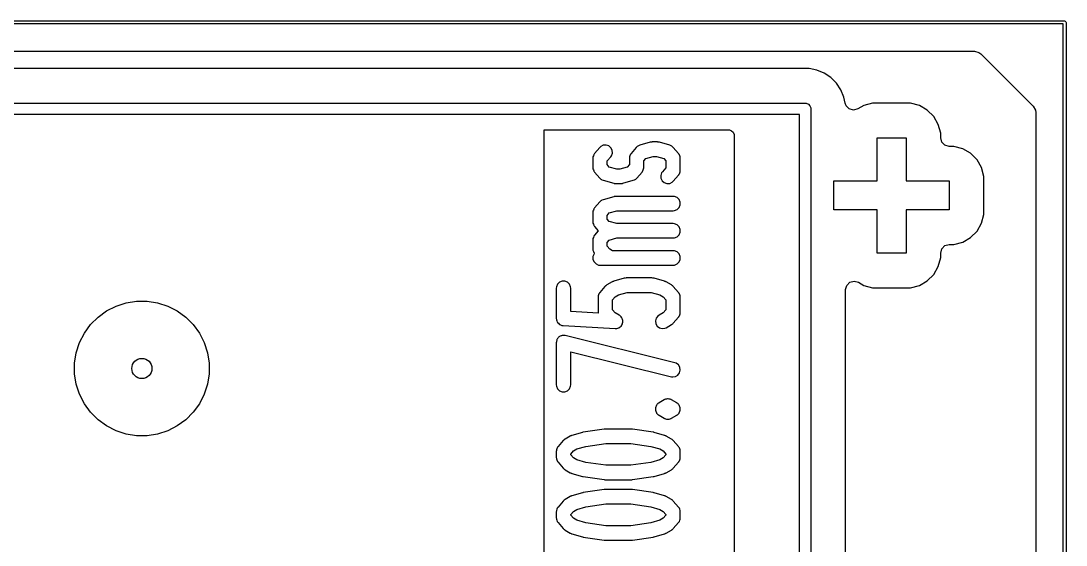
# Model space of a CAD drawing. Extents: x 2.78 to 5.89, y -4.63 to -2.07.
# Drawn here: x 5.177 to 5.89, y -2.426 to -2.068 of the extents above; entities that cross this region are included whole.
import ezdxf

# ---------------------------------------------------------------- set-up
doc = ezdxf.new("R2010")
doc.units = 0
doc.header["$MEASUREMENT"] = 0
doc.layers.add('BLACK', color=7, linetype='CONTINUOUS')

msp = doc.modelspace()

# ---------------------------------------------------------------- linework, layer by layer
at = {"layer": 'BLACK', "linetype": 'CONTINUOUS'}
for p, q in [((2.77907, -2.06796), (5.8893, -2.06796)), ((5.8893, -2.06796), (5.88968, -2.06803)), ((5.88968, -2.06803), (5.89021, -2.06857)), ((5.89021, -2.06857), (5.89029, -2.06894)), ((5.89029, -2.06894), (5.89029, -4.628)), ((5.88832, -2.06993), (2.78005, -2.06993)), ((5.88832, -4.62701), (5.88832, -2.06993)), ((4.48464, -2.08865), (5.82784, -2.08865)), ((5.82784, -2.08865), (5.83077, -2.08943)), ((5.83077, -2.08943), (5.83199, -2.09037)), ((5.83199, -2.09037), (5.86788, -2.12626)), ((5.71486, -2.10042), (4.65186, -2.10042)), ((5.72018, -2.10148), (5.71486, -2.10042)), ((5.7252, -2.10356), (5.72018, -2.10148)), ((5.72018, -2.10148), (5.72018, -2.10148)), ((5.72972, -2.10658), (5.7252, -2.10356)), ((5.7252, -2.10356), (5.7252, -2.10356)), ((5.73356, -2.11042), (5.72972, -2.10658)), ((5.72972, -2.10658), (5.72972, -2.10658)), ((5.73658, -2.11494), (5.73356, -2.11042)), ((5.73356, -2.11042), (5.73356, -2.11042)), ((5.73866, -2.11995), (5.73658, -2.11494)), ((5.73658, -2.11494), (5.73658, -2.11494)), ((4.64915, -2.12406), (5.71214, -2.12406)), ((5.71214, -2.12406), (5.71291, -2.12414)), ((5.71291, -2.12414), (5.71433, -2.12473)), ((5.71433, -2.12473), (5.71541, -2.12581)), ((5.71541, -2.12581), (5.716, -2.12723)), ((5.73948, -2.12406), (5.73866, -2.11995)), ((5.73866, -2.11995), (5.73866, -2.11995)), ((5.74015, -2.12585), (5.73948, -2.12406)), ((5.7423, -2.128), (5.74015, -2.12585)), ((5.75223, -2.12565), (5.74816, -2.128)), ((5.75824, -2.12404), (5.75223, -2.12565)), ((5.76446, -2.12404), (5.75824, -2.12404)), ((5.78415, -2.12404), (5.76446, -2.12404)), ((5.79016, -2.12565), (5.78415, -2.12404)), ((5.79555, -2.12877), (5.79016, -2.12565)), ((5.7082, -2.13194), (4.82927, -2.13194)), ((5.7082, -2.81304), (5.7082, -2.13194)), ((5.716, -2.12723), (5.71608, -2.128)), ((5.71608, -2.128), (5.71608, -2.81698)), ((5.74523, -2.12879), (5.7423, -2.128)), ((5.74816, -2.128), (5.74523, -2.12879)), ((5.79996, -2.13317), (5.79555, -2.12877)), ((5.80307, -2.13856), (5.79996, -2.13317)), ((5.86788, -2.12626), (5.8694, -2.12889)), ((5.8694, -2.12889), (5.8696, -2.13041)), ((5.8696, -2.13041), (5.8696, -4.22569)), ((5.80468, -2.14457), (5.80307, -2.13856)), ((5.53396, -2.79423), (5.53396, -2.14229)), ((5.53396, -2.14229), (5.66006, -2.14229)), ((5.66006, -2.14229), (5.66006, -2.1423)), ((5.66006, -2.1423), (5.66053, -2.1423)), ((5.66053, -2.1423), (5.66195, -2.14289)), ((5.66195, -2.14289), (5.66304, -2.14398)), ((5.66304, -2.14398), (5.66363, -2.1454)), ((5.66363, -2.1454), (5.6637, -2.14616)), ((5.6637, -2.14616), (5.6637, -2.79716)), ((5.80468, -2.1477), (5.80468, -2.14457)), ((5.80468, -2.14457), (5.80468, -2.14457)), ((5.57196, -2.15437), (5.5684, -2.15849)), ((5.57266, -2.1537), (5.57196, -2.15437)), ((5.57438, -2.15284), (5.57266, -2.1537)), ((5.57629, -2.1527), (5.57438, -2.15284)), ((5.57811, -2.1533), (5.57629, -2.1527)), ((5.57957, -2.15456), (5.57811, -2.1533)), ((5.58043, -2.15628), (5.57957, -2.15456)), ((5.5969, -2.15437), (5.59333, -2.15849)), ((5.59759, -2.1537), (5.5969, -2.15437)), ((5.598, -2.1535), (5.59759, -2.1537)), ((5.59836, -2.15322), (5.598, -2.1535)), ((5.59925, -2.15286), (5.59836, -2.15322)), ((5.60638, -2.1508), (5.59925, -2.15286)), ((5.60668, -2.15074), (5.60638, -2.1508)), ((5.60678, -2.1507), (5.60668, -2.15074)), ((5.60706, -2.15067), (5.60678, -2.1507)), ((5.60732, -2.15062), (5.60706, -2.15067)), ((5.60744, -2.15063), (5.60732, -2.15062)), ((5.60774, -2.1506), (5.60744, -2.15063)), ((5.61131, -2.1506), (5.60774, -2.1506)), ((5.61161, -2.15063), (5.61131, -2.1506)), ((5.61173, -2.15062), (5.61161, -2.15063)), ((5.61199, -2.15067), (5.61173, -2.15062)), ((5.61227, -2.1507), (5.61199, -2.15067)), ((5.61237, -2.15074), (5.61227, -2.1507)), ((5.61267, -2.1508), (5.61237, -2.15074)), ((5.6198, -2.15286), (5.61267, -2.1508)), ((5.62069, -2.15322), (5.6198, -2.15286)), ((5.62105, -2.1535), (5.62069, -2.15322)), ((5.62146, -2.1537), (5.62105, -2.1535)), ((5.62215, -2.15437), (5.62146, -2.1537)), ((5.62572, -2.15849), (5.62215, -2.15437)), ((5.76135, -2.17721), (5.76135, -2.14768)), ((5.76135, -2.14768), (5.78104, -2.14768)), ((5.78104, -2.14768), (5.78104, -2.17721)), ((5.80546, -2.15064), (5.80468, -2.1477)), ((5.80761, -2.15278), (5.80546, -2.15064)), ((5.81054, -2.15357), (5.80761, -2.15278)), ((5.81368, -2.15357), (5.81054, -2.15357)), ((5.81969, -2.15518), (5.81368, -2.15357)), ((5.56725, -2.16123), (5.5672, -2.16171)), ((5.5672, -2.16171), (5.5672, -2.1679)), ((5.56727, -2.16101), (5.56724, -2.1611)), ((5.56724, -2.1611), (5.56725, -2.16123)), ((5.5673, -2.16075), (5.56727, -2.16101)), ((5.5676, -2.16003), (5.5673, -2.16075)), ((5.56784, -2.15928), (5.5676, -2.16003)), ((5.56799, -2.15907), (5.56784, -2.15928)), ((5.56803, -2.15898), (5.56799, -2.15907)), ((5.56812, -2.15888), (5.56803, -2.15898)), ((5.5684, -2.15849), (5.56812, -2.15888)), ((5.57704, -2.16354), (5.57941, -2.1608)), ((5.57941, -2.1608), (5.57997, -2.16001)), ((5.57997, -2.16001), (5.58057, -2.15819)), ((5.58057, -2.15819), (5.58043, -2.15628)), ((5.59218, -2.16123), (5.59214, -2.16171)), ((5.59214, -2.16171), (5.59214, -2.16607)), ((5.59221, -2.16101), (5.59217, -2.1611)), ((5.59217, -2.1611), (5.59218, -2.16123)), ((5.59223, -2.16075), (5.59221, -2.16101)), ((5.59253, -2.16003), (5.59223, -2.16075)), ((5.59278, -2.15928), (5.59253, -2.16003)), ((5.59293, -2.15907), (5.59278, -2.15928)), ((5.59297, -2.15898), (5.59293, -2.15907)), ((5.59306, -2.15888), (5.59297, -2.15898)), ((5.59333, -2.15849), (5.59306, -2.15888)), ((5.60198, -2.16354), (5.60339, -2.16191)), ((5.60339, -2.16191), (5.60844, -2.16044)), ((5.60844, -2.16044), (5.61061, -2.16044)), ((5.61061, -2.16044), (5.61566, -2.16191)), ((5.61566, -2.16191), (5.61707, -2.16354)), ((5.62599, -2.15888), (5.62572, -2.15849)), ((5.62608, -2.15898), (5.62599, -2.15888)), ((5.62612, -2.15907), (5.62608, -2.15898)), ((5.62627, -2.15928), (5.62612, -2.15907)), ((5.62652, -2.16003), (5.62627, -2.15928)), ((5.62682, -2.16075), (5.62652, -2.16003)), ((5.62684, -2.16101), (5.62682, -2.16075)), ((5.62688, -2.1611), (5.62684, -2.16101)), ((5.62687, -2.16123), (5.62688, -2.1611)), ((5.62691, -2.16171), (5.62687, -2.16123)), ((5.62691, -2.16996), (5.62691, -2.16171)), ((5.82508, -2.15829), (5.81969, -2.15518)), ((5.82948, -2.1627), (5.82508, -2.15829)), ((5.5672, -2.1679), (5.56725, -2.16837)), ((5.56725, -2.16837), (5.56724, -2.1685)), ((5.56724, -2.1685), (5.56727, -2.1686)), ((5.56727, -2.1686), (5.5673, -2.16886)), ((5.5673, -2.16886), (5.5676, -2.16958)), ((5.57704, -2.16607), (5.57704, -2.16354)), ((5.57846, -2.1677), (5.57704, -2.16607)), ((5.58351, -2.16916), (5.57846, -2.1677)), ((5.59073, -2.1677), (5.58567, -2.16916)), ((5.59214, -2.16607), (5.59073, -2.1677)), ((5.60158, -2.16958), (5.60188, -2.16886)), ((5.60188, -2.16886), (5.60191, -2.1686)), ((5.60191, -2.1686), (5.60194, -2.1685)), ((5.60193, -2.16837), (5.60198, -2.1679)), ((5.60194, -2.1685), (5.60193, -2.16837)), ((5.60198, -2.1679), (5.60198, -2.16354)), ((5.61707, -2.16813), (5.61471, -2.17087)), ((5.61707, -2.16354), (5.61707, -2.16813)), ((5.8326, -2.16809), (5.82948, -2.1627)), ((5.83421, -2.1741), (5.8326, -2.16809)), ((5.5676, -2.16958), (5.56784, -2.17032)), ((5.56784, -2.17032), (5.56799, -2.17054)), ((5.56799, -2.17054), (5.56803, -2.17063)), ((5.56803, -2.17063), (5.56812, -2.17072)), ((5.56812, -2.17072), (5.5684, -2.17111)), ((5.5684, -2.17111), (5.57196, -2.17524)), ((5.57196, -2.17524), (5.57266, -2.1759)), ((5.57266, -2.1759), (5.57307, -2.17611)), ((5.57307, -2.17611), (5.57342, -2.17639)), ((5.58567, -2.16916), (5.58351, -2.16916)), ((5.59576, -2.17639), (5.59612, -2.17611)), ((5.59612, -2.17611), (5.59652, -2.1759)), ((5.59652, -2.1759), (5.59722, -2.17524)), ((5.59722, -2.17524), (5.60078, -2.17111)), ((5.60078, -2.17111), (5.60106, -2.17072)), ((5.60106, -2.17072), (5.60115, -2.17063)), ((5.60115, -2.17063), (5.60119, -2.17054)), ((5.60119, -2.17054), (5.60134, -2.17032)), ((5.60134, -2.17032), (5.60158, -2.16958)), ((5.61415, -2.17165), (5.61355, -2.17348)), ((5.61355, -2.17348), (5.61369, -2.17539)), ((5.61369, -2.17539), (5.61455, -2.17711)), ((5.61471, -2.17087), (5.61415, -2.17165)), ((5.62215, -2.1773), (5.62572, -2.17318)), ((5.62572, -2.17318), (5.62599, -2.17278)), ((5.62599, -2.17278), (5.62608, -2.17269)), ((5.62608, -2.17269), (5.62612, -2.1726)), ((5.62612, -2.1726), (5.62627, -2.17239)), ((5.62627, -2.17239), (5.62652, -2.17164)), ((5.62652, -2.17164), (5.62682, -2.17092)), ((5.62682, -2.17092), (5.62684, -2.17066)), ((5.62684, -2.17066), (5.62688, -2.17056)), ((5.62687, -2.17043), (5.62691, -2.16996)), ((5.62688, -2.17056), (5.62687, -2.17043)), ((5.83421, -2.20001), (5.83421, -2.1741)), ((5.57342, -2.17639), (5.57432, -2.17675)), ((5.57432, -2.17675), (5.58144, -2.17881)), ((5.58144, -2.17881), (5.58175, -2.17887)), ((5.58175, -2.17887), (5.58185, -2.17891)), ((5.58185, -2.17891), (5.58212, -2.17894)), ((5.58212, -2.17894), (5.58239, -2.17899)), ((5.58239, -2.17899), (5.5825, -2.17897)), ((5.5825, -2.17897), (5.58281, -2.179)), ((5.58281, -2.179), (5.58637, -2.179)), ((5.58637, -2.179), (5.58668, -2.17897)), ((5.58668, -2.17897), (5.58679, -2.17899)), ((5.58679, -2.17899), (5.58706, -2.17894)), ((5.58706, -2.17894), (5.58733, -2.17891)), ((5.58733, -2.17891), (5.58744, -2.17887)), ((5.58744, -2.17887), (5.58774, -2.17881)), ((5.58774, -2.17881), (5.59486, -2.17675)), ((5.59486, -2.17675), (5.59576, -2.17639)), ((5.61455, -2.17711), (5.616, -2.17836)), ((5.616, -2.17836), (5.61783, -2.17897)), ((5.61783, -2.17897), (5.61974, -2.17883)), ((5.61974, -2.17883), (5.62146, -2.17796)), ((5.62146, -2.17796), (5.62215, -2.1773)), ((5.73182, -2.1969), (5.73182, -2.17721)), ((5.73182, -2.17721), (5.76135, -2.17721)), ((5.78104, -2.17721), (5.81056, -2.17721)), ((5.81056, -2.17721), (5.81056, -2.1969)), ((5.57342, -2.19034), (5.57307, -2.19062)), ((5.57432, -2.18998), (5.57342, -2.19034)), ((5.58144, -2.18792), (5.57432, -2.18998)), ((5.58175, -2.18786), (5.58144, -2.18792)), ((5.58185, -2.18782), (5.58175, -2.18786)), ((5.58212, -2.18779), (5.58185, -2.18782)), ((5.58239, -2.18774), (5.58212, -2.18779)), ((5.5825, -2.18775), (5.58239, -2.18774)), ((5.58281, -2.18772), (5.5825, -2.18775)), ((5.62199, -2.18772), (5.58281, -2.18772)), ((5.62295, -2.18782), (5.62199, -2.18772)), ((5.62473, -2.18855), (5.62295, -2.18782)), ((5.62608, -2.18991), (5.62473, -2.18855)), ((5.62682, -2.19168), (5.62608, -2.18991)), ((5.5676, -2.19715), (5.5673, -2.19787)), ((5.56784, -2.1964), (5.5676, -2.19715)), ((5.56799, -2.19619), (5.56784, -2.1964)), ((5.56803, -2.1961), (5.56799, -2.19619)), ((5.56812, -2.196), (5.56803, -2.1961)), ((5.5684, -2.19561), (5.56812, -2.196)), ((5.57196, -2.19149), (5.5684, -2.19561)), ((5.57266, -2.19082), (5.57196, -2.19149)), ((5.57307, -2.19062), (5.57266, -2.19082)), ((5.57846, -2.19903), (5.58351, -2.19756)), ((5.58351, -2.19756), (5.62199, -2.19756)), ((5.62199, -2.19756), (5.62295, -2.19747)), ((5.62295, -2.19747), (5.62473, -2.19673)), ((5.62473, -2.19673), (5.62608, -2.19538)), ((5.62608, -2.19538), (5.62682, -2.1936)), ((5.62682, -2.1936), (5.62682, -2.19168)), ((5.76135, -2.1969), (5.73182, -2.1969)), ((5.76135, -2.22642), (5.76135, -2.1969)), ((5.81056, -2.1969), (5.78104, -2.1969)), ((5.78104, -2.1969), (5.78104, -2.22642)), ((5.56725, -2.19835), (5.5672, -2.19883)), ((5.5672, -2.19883), (5.5672, -2.20502)), ((5.56727, -2.19813), (5.56724, -2.19822)), ((5.56724, -2.19822), (5.56725, -2.19835)), ((5.5673, -2.19787), (5.56727, -2.19813)), ((5.57704, -2.20066), (5.57846, -2.19903)), ((5.57704, -2.20319), (5.57704, -2.20066)), ((5.57846, -2.20482), (5.57704, -2.20319)), ((5.8326, -2.20602), (5.83421, -2.20001)), ((5.5672, -2.20502), (5.56725, -2.20549)), ((5.56725, -2.20549), (5.56724, -2.20562)), ((5.56724, -2.20562), (5.56727, -2.20572)), ((5.56727, -2.20572), (5.5673, -2.20598)), ((5.5673, -2.20598), (5.5676, -2.2067)), ((5.5676, -2.2067), (5.56784, -2.20744)), ((5.56784, -2.20744), (5.56799, -2.20766)), ((5.56799, -2.20766), (5.56803, -2.20775)), ((5.56803, -2.20775), (5.56812, -2.20784)), ((5.56812, -2.20784), (5.5684, -2.20823)), ((5.5684, -2.20823), (5.57096, -2.2112)), ((5.57096, -2.2112), (5.5684, -2.21417)), ((5.58351, -2.20628), (5.57846, -2.20482)), ((5.62199, -2.20628), (5.58351, -2.20628)), ((5.62295, -2.20638), (5.62199, -2.20628)), ((5.62473, -2.20711), (5.62295, -2.20638)), ((5.62608, -2.20847), (5.62473, -2.20711)), ((5.62682, -2.21024), (5.62608, -2.20847)), ((5.62682, -2.21216), (5.62682, -2.21024)), ((5.82508, -2.21581), (5.82948, -2.21141)), ((5.82948, -2.21141), (5.8326, -2.20602)), ((5.56725, -2.21691), (5.5672, -2.21739)), ((5.5672, -2.21739), (5.5672, -2.22358)), ((5.56727, -2.21669), (5.56724, -2.21678)), ((5.56724, -2.21678), (5.56725, -2.21691)), ((5.5673, -2.21643), (5.56727, -2.21669)), ((5.5676, -2.21571), (5.5673, -2.21643)), ((5.56784, -2.21496), (5.5676, -2.21571)), ((5.56799, -2.21475), (5.56784, -2.21496)), ((5.56803, -2.21466), (5.56799, -2.21475)), ((5.56812, -2.21456), (5.56803, -2.21466)), ((5.5684, -2.21417), (5.56812, -2.21456)), ((5.57704, -2.21922), (5.57846, -2.21759)), ((5.57846, -2.21759), (5.58351, -2.21612)), ((5.58351, -2.21612), (5.62199, -2.21612)), ((5.62199, -2.21612), (5.62295, -2.21603)), ((5.62295, -2.21603), (5.62473, -2.2153)), ((5.62473, -2.2153), (5.62608, -2.21394)), ((5.62608, -2.21394), (5.62682, -2.21216)), ((5.81368, -2.22054), (5.81969, -2.21893)), ((5.81969, -2.21893), (5.82508, -2.21581)), ((5.5672, -2.22358), (5.56725, -2.22405)), ((5.56725, -2.22405), (5.56724, -2.22418)), ((5.56724, -2.22418), (5.56727, -2.22428)), ((5.56727, -2.22428), (5.5673, -2.22454)), ((5.5673, -2.22454), (5.5676, -2.22526)), ((5.5676, -2.22526), (5.56784, -2.226)), ((5.56784, -2.226), (5.56799, -2.22622)), ((5.57704, -2.22175), (5.57704, -2.21922)), ((5.57887, -2.22386), (5.57704, -2.22175)), ((5.58057, -2.22484), (5.57887, -2.22386)), ((5.62199, -2.22484), (5.58057, -2.22484)), ((5.62295, -2.22494), (5.62199, -2.22484)), ((5.62473, -2.22567), (5.62295, -2.22494)), ((5.62608, -2.22703), (5.62473, -2.22567)), ((5.80468, -2.2264), (5.80546, -2.22347)), ((5.80546, -2.22347), (5.80761, -2.22132)), ((5.80761, -2.22132), (5.81054, -2.22054)), ((5.81054, -2.22054), (5.81368, -2.22054)), ((5.56803, -2.22703), (5.5673, -2.2288)), ((5.5673, -2.2288), (5.5673, -2.23072)), ((5.5673, -2.23072), (5.56803, -2.2325)), ((5.56799, -2.22622), (5.56803, -2.22631)), ((5.56803, -2.22631), (5.56812, -2.2264)), ((5.56834, -2.22672), (5.56803, -2.22703)), ((5.56803, -2.2325), (5.56939, -2.23386)), ((5.56812, -2.2264), (5.56834, -2.22672)), ((5.62473, -2.23386), (5.62608, -2.2325)), ((5.62682, -2.2288), (5.62608, -2.22703)), ((5.62608, -2.2325), (5.62682, -2.23072)), ((5.62682, -2.23072), (5.62682, -2.2288)), ((5.78104, -2.22642), (5.76135, -2.22642)), ((5.80307, -2.23555), (5.80468, -2.22954)), ((5.80468, -2.22954), (5.80468, -2.2264)), ((5.56939, -2.23386), (5.57116, -2.23459)), ((5.57116, -2.23459), (5.57212, -2.23468)), ((5.57212, -2.23468), (5.62199, -2.23468)), ((5.62199, -2.23468), (5.62295, -2.23459)), ((5.62295, -2.23459), (5.62473, -2.23386)), ((5.79996, -2.24094), (5.80307, -2.23555)), ((5.54446, -2.24629), (5.5431, -2.24765)), ((5.54623, -2.24556), (5.54446, -2.24629)), ((5.54815, -2.24556), (5.54623, -2.24556)), ((5.54992, -2.24629), (5.54815, -2.24556)), ((5.55128, -2.24765), (5.54992, -2.24629)), ((5.58034, -2.24613), (5.57678, -2.24819)), ((5.58049, -2.24606), (5.58034, -2.24613)), ((5.58055, -2.24602), (5.58049, -2.24606)), ((5.58089, -2.24588), (5.58055, -2.24602)), ((5.58122, -2.24573), (5.58089, -2.24588)), ((5.58129, -2.24572), (5.58122, -2.24573)), ((5.58144, -2.24566), (5.58129, -2.24572)), ((5.58857, -2.2436), (5.58144, -2.24566)), ((5.58887, -2.24354), (5.58857, -2.2436)), ((5.58897, -2.2435), (5.58887, -2.24354)), ((5.58925, -2.24347), (5.58897, -2.2435)), ((5.58951, -2.24342), (5.58925, -2.24347)), ((5.58963, -2.24343), (5.58951, -2.24342)), ((5.58993, -2.2434), (5.58963, -2.24343)), ((5.60774, -2.2434), (5.58993, -2.2434)), ((5.60805, -2.24343), (5.60774, -2.2434)), ((5.60816, -2.24342), (5.60805, -2.24343)), ((5.60843, -2.24347), (5.60816, -2.24342)), ((5.6087, -2.2435), (5.60843, -2.24347)), ((5.60881, -2.24354), (5.6087, -2.2435)), ((5.60911, -2.2436), (5.60881, -2.24354)), ((5.61624, -2.24566), (5.60911, -2.2436)), ((5.61639, -2.24572), (5.61624, -2.24566)), ((5.61646, -2.24573), (5.61639, -2.24572)), ((5.61679, -2.24588), (5.61646, -2.24573)), ((5.61713, -2.24602), (5.61679, -2.24588)), ((5.61719, -2.24606), (5.61713, -2.24602)), ((5.61733, -2.24613), (5.61719, -2.24606)), ((5.6209, -2.24819), (5.61733, -2.24613)), ((5.7405, -2.24846), (5.74265, -2.24631)), ((5.74265, -2.24631), (5.74558, -2.24553)), ((5.74558, -2.24553), (5.74852, -2.24631)), ((5.74852, -2.24631), (5.75223, -2.24845)), ((5.79016, -2.24845), (5.79555, -2.24534)), ((5.79555, -2.24534), (5.79996, -2.24094)), ((5.54236, -2.24943), (5.54227, -2.25039)), ((5.54227, -2.25039), (5.54227, -2.27101)), ((5.5431, -2.24765), (5.54236, -2.24943)), ((5.55202, -2.24943), (5.55128, -2.24765)), ((5.55211, -2.25039), (5.55202, -2.24943)), ((5.55211, -2.26636), (5.55211, -2.25039)), ((5.57141, -2.25414), (5.57116, -2.25489)), ((5.57156, -2.25393), (5.57141, -2.25414)), ((5.57159, -2.25384), (5.57156, -2.25393)), ((5.57169, -2.25375), (5.57159, -2.25384)), ((5.57196, -2.25336), (5.57169, -2.25375)), ((5.57552, -2.24923), (5.57196, -2.25336)), ((5.57592, -2.24885), (5.57552, -2.24923)), ((5.576, -2.24875), (5.57592, -2.24885)), ((5.57612, -2.24867), (5.576, -2.24875)), ((5.57622, -2.24857), (5.57612, -2.24867)), ((5.57634, -2.24851), (5.57622, -2.24857)), ((5.57678, -2.24819), (5.57634, -2.24851)), ((5.58476, -2.25495), (5.59063, -2.25324)), ((5.59063, -2.25324), (5.60705, -2.25324)), ((5.60705, -2.25324), (5.61292, -2.25495)), ((5.62134, -2.24851), (5.6209, -2.24819)), ((5.62146, -2.24857), (5.62134, -2.24851)), ((5.62156, -2.24867), (5.62146, -2.24857)), ((5.62168, -2.24875), (5.62156, -2.24867)), ((5.62176, -2.24885), (5.62168, -2.24875)), ((5.62215, -2.24923), (5.62176, -2.24885)), ((5.62572, -2.25336), (5.62215, -2.24923)), ((5.62599, -2.25375), (5.62572, -2.25336)), ((5.62608, -2.25384), (5.62599, -2.25375)), ((5.62612, -2.25393), (5.62608, -2.25384)), ((5.62627, -2.25414), (5.62612, -2.25393)), ((5.62652, -2.25489), (5.62627, -2.25414)), ((5.73972, -2.25139), (5.7405, -2.24846)), ((5.73972, -2.81969), (5.73972, -2.25139)), ((5.75223, -2.24845), (5.75824, -2.25007)), ((5.75824, -2.25007), (5.78415, -2.25007)), ((5.78415, -2.25007), (5.79016, -2.24845)), ((5.24176, -2.26261), (5.24863, -2.26037)), ((5.24863, -2.26037), (5.25577, -2.25924)), ((5.25577, -2.25924), (5.263, -2.25924)), ((5.263, -2.25924), (5.27014, -2.26037)), ((5.27014, -2.26037), (5.27701, -2.26261)), ((5.57081, -2.2561), (5.57076, -2.25657)), ((5.57076, -2.25657), (5.57076, -2.26688)), ((5.57083, -2.25587), (5.5708, -2.25597)), ((5.5708, -2.25597), (5.57081, -2.2561)), ((5.57086, -2.25561), (5.57083, -2.25587)), ((5.57116, -2.25489), (5.57086, -2.25561)), ((5.58061, -2.2584), (5.58243, -2.25629)), ((5.58061, -2.26505), (5.58061, -2.2584)), ((5.58243, -2.25629), (5.58476, -2.25495)), ((5.61292, -2.25495), (5.61525, -2.25629)), ((5.61525, -2.25629), (5.61707, -2.2584)), ((5.61707, -2.2584), (5.61707, -2.26505)), ((5.62682, -2.25561), (5.62652, -2.25489)), ((5.62684, -2.25587), (5.62682, -2.25561)), ((5.62688, -2.25597), (5.62684, -2.25587)), ((5.62687, -2.2561), (5.62688, -2.25597)), ((5.62691, -2.25657), (5.62687, -2.2561)), ((5.62691, -2.26688), (5.62691, -2.25657)), ((5.22947, -2.27014), (5.23532, -2.26589)), ((5.23532, -2.26589), (5.24176, -2.26261)), ((5.27701, -2.26261), (5.28345, -2.26589)), ((5.28345, -2.26589), (5.2893, -2.27014)), ((5.5708, -2.26745), (5.55211, -2.26636)), ((5.57076, -2.26688), (5.57081, -2.26736)), ((5.57081, -2.26736), (5.5708, -2.26745)), ((5.58243, -2.26716), (5.58061, -2.26505)), ((5.58528, -2.26881), (5.58243, -2.26716)), ((5.58566, -2.26909), (5.58528, -2.26881)), ((5.6124, -2.26881), (5.61162, -2.26937)), ((5.61525, -2.26716), (5.6124, -2.26881)), ((5.61707, -2.26505), (5.61525, -2.26716)), ((5.62627, -2.26931), (5.62652, -2.26857)), ((5.62652, -2.26857), (5.62682, -2.26784)), ((5.62682, -2.26784), (5.62684, -2.26758)), ((5.62684, -2.26758), (5.62688, -2.26749)), ((5.62687, -2.26736), (5.62691, -2.26688)), ((5.62688, -2.26749), (5.62687, -2.26736)), ((5.22011, -2.2811), (5.22436, -2.27525)), ((5.22436, -2.27525), (5.22947, -2.27014)), ((5.2893, -2.27014), (5.29441, -2.27525)), ((5.29441, -2.27525), (5.29866, -2.2811)), ((5.54227, -2.27101), (5.54232, -2.27156)), ((5.54232, -2.27156), (5.54232, -2.27169)), ((5.54232, -2.27169), (5.54234, -2.27177)), ((5.54234, -2.27177), (5.54236, -2.27197)), ((5.54236, -2.27197), (5.54268, -2.27273)), ((5.54268, -2.27273), (5.54295, -2.2735)), ((5.54295, -2.2735), (5.54304, -2.27361)), ((5.54304, -2.27361), (5.5431, -2.27374)), ((5.5431, -2.27374), (5.54368, -2.27432)), ((5.54368, -2.27432), (5.54422, -2.27494)), ((5.54422, -2.27494), (5.54435, -2.275)), ((5.54435, -2.275), (5.54446, -2.2751)), ((5.54446, -2.2751), (5.54521, -2.27541)), ((5.54521, -2.27541), (5.54595, -2.27577)), ((5.54595, -2.27577), (5.54615, -2.2758)), ((5.54615, -2.2758), (5.54623, -2.27583)), ((5.54623, -2.27583), (5.54636, -2.27583)), ((5.54636, -2.27583), (5.5469, -2.27592)), ((5.5469, -2.27592), (5.58253, -2.27798)), ((5.58578, -2.26914), (5.58566, -2.26909)), ((5.58584, -2.26922), (5.58578, -2.26914)), ((5.58606, -2.26937), (5.58584, -2.26922)), ((5.58653, -2.26999), (5.58606, -2.26937)), ((5.58705, -2.27058), (5.58653, -2.26999)), ((5.5866, -2.27616), (5.58674, -2.27604)), ((5.58674, -2.27604), (5.58708, -2.27533)), ((5.58711, -2.27075), (5.58705, -2.27058)), ((5.58708, -2.27533), (5.58747, -2.27466)), ((5.58723, -2.2709), (5.58711, -2.27075)), ((5.58743, -2.27165), (5.58723, -2.2709)), ((5.58768, -2.27239), (5.58743, -2.27165)), ((5.58747, -2.27466), (5.58749, -2.27447)), ((5.58749, -2.27447), (5.58757, -2.27431)), ((5.58757, -2.27431), (5.58762, -2.27353)), ((5.58762, -2.27353), (5.58772, -2.27275)), ((5.58767, -2.27258), (5.58768, -2.27239)), ((5.58772, -2.27275), (5.58767, -2.27258)), ((5.61045, -2.2709), (5.60996, -2.27275)), ((5.60996, -2.27275), (5.61021, -2.27466)), ((5.61021, -2.27466), (5.61117, -2.27632)), ((5.61162, -2.26937), (5.61045, -2.2709)), ((5.61733, -2.27733), (5.6209, -2.27527)), ((5.6209, -2.27527), (5.62134, -2.27495)), ((5.62134, -2.27495), (5.62146, -2.27489)), ((5.62146, -2.27489), (5.62156, -2.27479)), ((5.62156, -2.27479), (5.62168, -2.2747)), ((5.62168, -2.2747), (5.62176, -2.2746)), ((5.62176, -2.2746), (5.62215, -2.27422)), ((5.62215, -2.27422), (5.62572, -2.2701)), ((5.62572, -2.2701), (5.62599, -2.26971)), ((5.62599, -2.26971), (5.62608, -2.26962)), ((5.62608, -2.26962), (5.62612, -2.26952)), ((5.62612, -2.26952), (5.62627, -2.26931)), ((5.21683, -2.28754), (5.22011, -2.2811)), ((5.29866, -2.2811), (5.30194, -2.28754)), ((5.54501, -2.28319), (5.54446, -2.28341)), ((5.54552, -2.28288), (5.54501, -2.28319)), ((5.54589, -2.28282), (5.54552, -2.28288)), ((5.54623, -2.28268), (5.54589, -2.28282)), ((5.54683, -2.28268), (5.54623, -2.28268)), ((5.54742, -2.28259), (5.54683, -2.28268)), ((5.54803, -2.28268), (5.54742, -2.28259)), ((5.54815, -2.28268), (5.54803, -2.28268)), ((5.54821, -2.28271), (5.54815, -2.28268)), ((5.54837, -2.28273), (5.54821, -2.28271)), ((5.62318, -2.30129), (5.54837, -2.28273)), ((5.58253, -2.27798), (5.583, -2.27796)), ((5.583, -2.27796), (5.58313, -2.27798)), ((5.58313, -2.27798), (5.58322, -2.27796)), ((5.58322, -2.27796), (5.58349, -2.27794)), ((5.58349, -2.27794), (5.58423, -2.27769)), ((5.58423, -2.27769), (5.58498, -2.27749)), ((5.58498, -2.27749), (5.58513, -2.27737)), ((5.58513, -2.27737), (5.5853, -2.27731)), ((5.5853, -2.27731), (5.58589, -2.27679)), ((5.58589, -2.27679), (5.58651, -2.27632)), ((5.58651, -2.27632), (5.5866, -2.27616)), ((5.61117, -2.27632), (5.6127, -2.27749)), ((5.6127, -2.27749), (5.61455, -2.27798)), ((5.61455, -2.27798), (5.61646, -2.27773)), ((5.61646, -2.27773), (5.61733, -2.27733)), ((5.21459, -2.29441), (5.21683, -2.28754)), ((5.30194, -2.28754), (5.30417, -2.29441)), ((5.5423, -2.28716), (5.54227, -2.28728)), ((5.54227, -2.28728), (5.54228, -2.28735)), ((5.54228, -2.28735), (5.54227, -2.28751)), ((5.54227, -2.28751), (5.54227, -2.31638)), ((5.54236, -2.28655), (5.5423, -2.28716)), ((5.54259, -2.28599), (5.54236, -2.28655)), ((5.54274, -2.28541), (5.54259, -2.28599)), ((5.54296, -2.28511), (5.54274, -2.28541)), ((5.5431, -2.28477), (5.54296, -2.28511)), ((5.54352, -2.28435), (5.5431, -2.28477)), ((5.54388, -2.28387), (5.54352, -2.28435)), ((5.54419, -2.28368), (5.54388, -2.28387)), ((5.54446, -2.28341), (5.54419, -2.28368)), ((5.21346, -2.30155), (5.21459, -2.29441)), ((5.30417, -2.29441), (5.3053, -2.30155)), ((5.55211, -2.31638), (5.55211, -2.2938)), ((5.55211, -2.2938), (5.62081, -2.31084)), ((5.21346, -2.30878), (5.21346, -2.30155)), ((5.3053, -2.30155), (5.3053, -2.30878)), ((5.62409, -2.30161), (5.62318, -2.30129)), ((5.62563, -2.30275), (5.62409, -2.30161)), ((5.62662, -2.3044), (5.62563, -2.30275)), ((5.62691, -2.3063), (5.62662, -2.3044)), ((5.21459, -2.31592), (5.21346, -2.30878)), ((5.3053, -2.30878), (5.30417, -2.31592)), ((5.62081, -2.31084), (5.62176, -2.31098)), ((5.62176, -2.31098), (5.62366, -2.3107)), ((5.62366, -2.3107), (5.62531, -2.30971)), ((5.62531, -2.30971), (5.62645, -2.30816)), ((5.62645, -2.30816), (5.62691, -2.3063)), ((5.21683, -2.32279), (5.21459, -2.31592)), ((5.30417, -2.31592), (5.30194, -2.32279)), ((5.54227, -2.31638), (5.54236, -2.31734)), ((5.54236, -2.31734), (5.5431, -2.31911)), ((5.55128, -2.31911), (5.55202, -2.31734)), ((5.55202, -2.31734), (5.55211, -2.31638)), ((5.22011, -2.32923), (5.21683, -2.32279)), ((5.30194, -2.32279), (5.29866, -2.32923)), ((5.5431, -2.31911), (5.54446, -2.32047)), ((5.54446, -2.32047), (5.54623, -2.3212)), ((5.54623, -2.3212), (5.54815, -2.3212)), ((5.54815, -2.3212), (5.54992, -2.32047)), ((5.54992, -2.32047), (5.55128, -2.31911)), ((5.61811, -2.3259), (5.61749, -2.32607)), ((5.61843, -2.32594), (5.61811, -2.3259)), ((5.61875, -2.3259), (5.61843, -2.32594)), ((5.61937, -2.32607), (5.61875, -2.3259)), ((5.22436, -2.33508), (5.22011, -2.32923)), ((5.29866, -2.32923), (5.29441, -2.33508)), ((5.61004, -2.33224), (5.60996, -2.33256)), ((5.60996, -2.33256), (5.61, -2.33288)), ((5.61, -2.33288), (5.60996, -2.33319)), ((5.61017, -2.33161), (5.61004, -2.33192)), ((5.61004, -2.33192), (5.61004, -2.33224)), ((5.61021, -2.33129), (5.61017, -2.33161)), ((5.61037, -2.33101), (5.61021, -2.33129)), ((5.61045, -2.3307), (5.61037, -2.33101)), ((5.61065, -2.33044), (5.61045, -2.3307)), ((5.61078, -2.33014), (5.61065, -2.33044)), ((5.61101, -2.32991), (5.61078, -2.33014)), ((5.61117, -2.32963), (5.61101, -2.32991)), ((5.61143, -2.32943), (5.61117, -2.32963)), ((5.61162, -2.32918), (5.61143, -2.32943)), ((5.61204, -2.32887), (5.61162, -2.32918)), ((5.61213, -2.32878), (5.61204, -2.32887)), ((5.61222, -2.32875), (5.61213, -2.32878)), ((5.6124, -2.32862), (5.61222, -2.32875)), ((5.61596, -2.32655), (5.6124, -2.32862)), ((5.61618, -2.32645), (5.61596, -2.32655)), ((5.61626, -2.3264), (5.61618, -2.32645)), ((5.61638, -2.32636), (5.61626, -2.3264)), ((5.61684, -2.32616), (5.61638, -2.32636)), ((5.61749, -2.32607), (5.61684, -2.32616)), ((5.62002, -2.32616), (5.61937, -2.32607)), ((5.62048, -2.32636), (5.62002, -2.32616)), ((5.6206, -2.3264), (5.62048, -2.32636)), ((5.62068, -2.32645), (5.6206, -2.3264)), ((5.6209, -2.32655), (5.62068, -2.32645)), ((5.62446, -2.32862), (5.6209, -2.32655)), ((5.62464, -2.32875), (5.62446, -2.32862)), ((5.62473, -2.32878), (5.62464, -2.32875)), ((5.62482, -2.32887), (5.62473, -2.32878)), ((5.62524, -2.32918), (5.62482, -2.32887)), ((5.62544, -2.32943), (5.62524, -2.32918)), ((5.62569, -2.32963), (5.62544, -2.32943)), ((5.62585, -2.32991), (5.62569, -2.32963)), ((5.62608, -2.33014), (5.62585, -2.32991)), ((5.62621, -2.33044), (5.62608, -2.33014)), ((5.62641, -2.3307), (5.62621, -2.33044)), ((5.62649, -2.33101), (5.62641, -2.3307)), ((5.62665, -2.33129), (5.62649, -2.33101)), ((5.62669, -2.33161), (5.62665, -2.33129)), ((5.62682, -2.33192), (5.62669, -2.33161)), ((5.62682, -2.33224), (5.62682, -2.33192)), ((5.6269, -2.33256), (5.62682, -2.33224)), ((5.62686, -2.33288), (5.6269, -2.33256)), ((5.6269, -2.33319), (5.62686, -2.33288)), ((5.22947, -2.34019), (5.22436, -2.33508)), ((5.23532, -2.34444), (5.22947, -2.34019)), ((5.2893, -2.34019), (5.28345, -2.34444)), ((5.29441, -2.33508), (5.2893, -2.34019)), ((5.60996, -2.33319), (5.61004, -2.33351)), ((5.61004, -2.33351), (5.61004, -2.33384)), ((5.61004, -2.33384), (5.61017, -2.33414)), ((5.61017, -2.33414), (5.61021, -2.33446)), ((5.61021, -2.33446), (5.61037, -2.33474)), ((5.61037, -2.33474), (5.61045, -2.33505)), ((5.61045, -2.33505), (5.61065, -2.33531)), ((5.61065, -2.33531), (5.61078, -2.33561)), ((5.61078, -2.33561), (5.61101, -2.33584)), ((5.61101, -2.33584), (5.61117, -2.33612)), ((5.61117, -2.33612), (5.61143, -2.33632)), ((5.61143, -2.33632), (5.61162, -2.33657)), ((5.61162, -2.33657), (5.61204, -2.33688)), ((5.61204, -2.33688), (5.61213, -2.33697)), ((5.61213, -2.33697), (5.61222, -2.337)), ((5.61222, -2.337), (5.6124, -2.33713)), ((5.6124, -2.33713), (5.61596, -2.3392)), ((5.61596, -2.3392), (5.61618, -2.3393)), ((5.61618, -2.3393), (5.61626, -2.33935)), ((5.61626, -2.33935), (5.61638, -2.33939)), ((5.61638, -2.33939), (5.61684, -2.3396)), ((5.61684, -2.3396), (5.61749, -2.33968)), ((5.61749, -2.33968), (5.61811, -2.33985)), ((5.61811, -2.33985), (5.61843, -2.33981)), ((5.61843, -2.33981), (5.61875, -2.33985)), ((5.61875, -2.33985), (5.61937, -2.33968)), ((5.61937, -2.33968), (5.62002, -2.3396)), ((5.62002, -2.3396), (5.62048, -2.33939)), ((5.62048, -2.33939), (5.6206, -2.33935)), ((5.6206, -2.33935), (5.62068, -2.3393)), ((5.62068, -2.3393), (5.6209, -2.3392)), ((5.6209, -2.3392), (5.62446, -2.33713)), ((5.62446, -2.33713), (5.62464, -2.337)), ((5.62464, -2.337), (5.62473, -2.33697)), ((5.62473, -2.33697), (5.62482, -2.33688)), ((5.62482, -2.33688), (5.62524, -2.33657)), ((5.62524, -2.33657), (5.62544, -2.33632)), ((5.62544, -2.33632), (5.62569, -2.33612)), ((5.62569, -2.33612), (5.62585, -2.33584)), ((5.62585, -2.33584), (5.62608, -2.33561)), ((5.62608, -2.33561), (5.62621, -2.33531)), ((5.62621, -2.33531), (5.62641, -2.33505)), ((5.62641, -2.33505), (5.62649, -2.33474)), ((5.62649, -2.33474), (5.62665, -2.33446)), ((5.62665, -2.33446), (5.62669, -2.33414)), ((5.62669, -2.33414), (5.62682, -2.33384)), ((5.62682, -2.33351), (5.6269, -2.33319)), ((5.62682, -2.33384), (5.62682, -2.33351)), ((5.24176, -2.34772), (5.23532, -2.34444)), ((5.28345, -2.34444), (5.27701, -2.34772)), ((5.57498, -2.34657), (5.56073, -2.34863)), ((5.57533, -2.34655), (5.57498, -2.34657)), ((5.57569, -2.34651), (5.57533, -2.34655)), ((5.5935, -2.34651), (5.57569, -2.34651)), ((5.59385, -2.34655), (5.5935, -2.34651)), ((5.5942, -2.34657), (5.59385, -2.34655)), ((5.60845, -2.34863), (5.5942, -2.34657)), ((5.24863, -2.34995), (5.24176, -2.34772)), ((5.25577, -2.35109), (5.24863, -2.34995)), ((5.263, -2.35109), (5.25577, -2.35109)), ((5.27014, -2.34995), (5.263, -2.35109)), ((5.27701, -2.34772), (5.27014, -2.34995)), ((5.54703, -2.35441), (5.54346, -2.35853)), ((5.54742, -2.35403), (5.54703, -2.35441)), ((5.5475, -2.35393), (5.54742, -2.35403)), ((5.54762, -2.35384), (5.5475, -2.35393)), ((5.54773, -2.35374), (5.54762, -2.35384)), ((5.54784, -2.35368), (5.54773, -2.35374)), ((5.54829, -2.35336), (5.54784, -2.35368)), ((5.55185, -2.3513), (5.54829, -2.35336)), ((5.55199, -2.35123), (5.55185, -2.3513)), ((5.55205, -2.35119), (5.55199, -2.35123)), ((5.55239, -2.35105), (5.55205, -2.35119)), ((5.55273, -2.3509), (5.55239, -2.35105)), ((5.5528, -2.35089), (5.55273, -2.3509)), ((5.55295, -2.35083), (5.5528, -2.35089)), ((5.56007, -2.34877), (5.55295, -2.35083)), ((5.5604, -2.34871), (5.56007, -2.34877)), ((5.56073, -2.34863), (5.5604, -2.34871)), ((5.60878, -2.34871), (5.60845, -2.34863)), ((5.60911, -2.34877), (5.60878, -2.34871)), ((5.61624, -2.35083), (5.60911, -2.34877)), ((5.61639, -2.35089), (5.61624, -2.35083)), ((5.61646, -2.3509), (5.61639, -2.35089)), ((5.61679, -2.35105), (5.61646, -2.3509)), ((5.61713, -2.35119), (5.61679, -2.35105)), ((5.61719, -2.35123), (5.61713, -2.35119)), ((5.61733, -2.3513), (5.61719, -2.35123)), ((5.6209, -2.35336), (5.61733, -2.3513)), ((5.62134, -2.35368), (5.6209, -2.35336)), ((5.62146, -2.35374), (5.62134, -2.35368)), ((5.62156, -2.35384), (5.62146, -2.35374)), ((5.62168, -2.35393), (5.62156, -2.35384)), ((5.62176, -2.35403), (5.62168, -2.35393)), ((5.62215, -2.35441), (5.62176, -2.35403)), ((5.62572, -2.35853), (5.62215, -2.35441)), ((5.54231, -2.36127), (5.54227, -2.36175)), ((5.54234, -2.36105), (5.54231, -2.36114)), ((5.54231, -2.36114), (5.54231, -2.36127)), ((5.54236, -2.36079), (5.54234, -2.36105)), ((5.54266, -2.36006), (5.54236, -2.36079)), ((5.54291, -2.35932), (5.54266, -2.36006)), ((5.54306, -2.35911), (5.54291, -2.35932)), ((5.5431, -2.35901), (5.54306, -2.35911)), ((5.54319, -2.35892), (5.5431, -2.35901)), ((5.54346, -2.35853), (5.54319, -2.35892)), ((5.55211, -2.36358), (5.55393, -2.36147)), ((5.55393, -2.36147), (5.55626, -2.36012)), ((5.55626, -2.36012), (5.56248, -2.35832)), ((5.56248, -2.35832), (5.57604, -2.35636)), ((5.57604, -2.35636), (5.59314, -2.35636)), ((5.59314, -2.35636), (5.6067, -2.35832)), ((5.6067, -2.35832), (5.61292, -2.36012)), ((5.61292, -2.36012), (5.61525, -2.36147)), ((5.61525, -2.36147), (5.61707, -2.36358)), ((5.62599, -2.35892), (5.62572, -2.35853)), ((5.62608, -2.35901), (5.62599, -2.35892)), ((5.62612, -2.35911), (5.62608, -2.35901)), ((5.62627, -2.35932), (5.62612, -2.35911)), ((5.62652, -2.36006), (5.62627, -2.35932)), ((5.62682, -2.36079), (5.62652, -2.36006)), ((5.62684, -2.36105), (5.62682, -2.36079)), ((5.62688, -2.36114), (5.62684, -2.36105)), ((5.62687, -2.36127), (5.62688, -2.36114)), ((5.62691, -2.36175), (5.62687, -2.36127)), ((5.54227, -2.36175), (5.54227, -2.36587)), ((5.54227, -2.36587), (5.54231, -2.36635)), ((5.54231, -2.36635), (5.54231, -2.36648)), ((5.54231, -2.36648), (5.54234, -2.36657)), ((5.54234, -2.36657), (5.54236, -2.36683)), ((5.54236, -2.36683), (5.54266, -2.36756)), ((5.54266, -2.36756), (5.54291, -2.3683)), ((5.54291, -2.3683), (5.54306, -2.36851)), ((5.54306, -2.36851), (5.5431, -2.36861)), ((5.5431, -2.36861), (5.54319, -2.3687)), ((5.54319, -2.3687), (5.54346, -2.36909)), ((5.55211, -2.36404), (5.55211, -2.36358)), ((5.55393, -2.36615), (5.55211, -2.36404)), ((5.55626, -2.3675), (5.55393, -2.36615)), ((5.56248, -2.3693), (5.55626, -2.3675)), ((5.61292, -2.3675), (5.6067, -2.3693)), ((5.61525, -2.36615), (5.61292, -2.3675)), ((5.61707, -2.36404), (5.61525, -2.36615)), ((5.61707, -2.36358), (5.61707, -2.36404)), ((5.62572, -2.36909), (5.62599, -2.3687)), ((5.62599, -2.3687), (5.62608, -2.36861)), ((5.62608, -2.36861), (5.62612, -2.36851)), ((5.62612, -2.36851), (5.62627, -2.3683)), ((5.62627, -2.3683), (5.62652, -2.36756)), ((5.62652, -2.36756), (5.62682, -2.36683)), ((5.62682, -2.36683), (5.62684, -2.36657)), ((5.62684, -2.36657), (5.62688, -2.36648)), ((5.62687, -2.36635), (5.62691, -2.36587)), ((5.62688, -2.36648), (5.62687, -2.36635)), ((5.62691, -2.36587), (5.62691, -2.36175)), ((5.54346, -2.36909), (5.54703, -2.37321)), ((5.54703, -2.37321), (5.54742, -2.37359)), ((5.54742, -2.37359), (5.5475, -2.37369)), ((5.5475, -2.37369), (5.54762, -2.37378)), ((5.54762, -2.37378), (5.54773, -2.37388)), ((5.54773, -2.37388), (5.54784, -2.37393)), ((5.54784, -2.37393), (5.54829, -2.37425)), ((5.54829, -2.37425), (5.55185, -2.37632)), ((5.57604, -2.37126), (5.56248, -2.3693)), ((5.59314, -2.37126), (5.57604, -2.37126)), ((5.6067, -2.3693), (5.59314, -2.37126)), ((5.61733, -2.37632), (5.6209, -2.37425)), ((5.6209, -2.37425), (5.62134, -2.37393)), ((5.62134, -2.37393), (5.62146, -2.37388)), ((5.62146, -2.37388), (5.62156, -2.37378)), ((5.62156, -2.37378), (5.62168, -2.37369)), ((5.62168, -2.37369), (5.62176, -2.37359)), ((5.62176, -2.37359), (5.62215, -2.37321)), ((5.62215, -2.37321), (5.62572, -2.36909)), ((5.55185, -2.37632), (5.55199, -2.37638)), ((5.55199, -2.37638), (5.55205, -2.37643)), ((5.55205, -2.37643), (5.55239, -2.37656)), ((5.55239, -2.37656), (5.55273, -2.37672)), ((5.55273, -2.37672), (5.5528, -2.37673)), ((5.5528, -2.37673), (5.55295, -2.37679)), ((5.55295, -2.37679), (5.56007, -2.37885)), ((5.56007, -2.37885), (5.5604, -2.37891)), ((5.5604, -2.37891), (5.56073, -2.37899)), ((5.56073, -2.37899), (5.57498, -2.38105)), ((5.57498, -2.38105), (5.57533, -2.38107)), ((5.57533, -2.38107), (5.57569, -2.3811)), ((5.57569, -2.3811), (5.5935, -2.3811)), ((5.5935, -2.3811), (5.59385, -2.38107)), ((5.59385, -2.38107), (5.5942, -2.38105)), ((5.5942, -2.38105), (5.60845, -2.37899)), ((5.60845, -2.37899), (5.60878, -2.37891)), ((5.60878, -2.37891), (5.60911, -2.37885)), ((5.60911, -2.37885), (5.61624, -2.37679)), ((5.61624, -2.37679), (5.61639, -2.37673)), ((5.61639, -2.37673), (5.61646, -2.37672)), ((5.61646, -2.37672), (5.61679, -2.37656)), ((5.61679, -2.37656), (5.61713, -2.37643)), ((5.61713, -2.37643), (5.61719, -2.37638)), ((5.61719, -2.37638), (5.61733, -2.37632)), ((5.56007, -2.39002), (5.55295, -2.39208)), ((5.5604, -2.38995), (5.56007, -2.39002)), ((5.56073, -2.38987), (5.5604, -2.38995)), ((5.57498, -2.38781), (5.56073, -2.38987)), ((5.57533, -2.38779), (5.57498, -2.38781)), ((5.57569, -2.38776), (5.57533, -2.38779)), ((5.5935, -2.38776), (5.57569, -2.38776)), ((5.59385, -2.38779), (5.5935, -2.38776)), ((5.5942, -2.38781), (5.59385, -2.38779)), ((5.60845, -2.38987), (5.5942, -2.38781)), ((5.60878, -2.38995), (5.60845, -2.38987)), ((5.60911, -2.39002), (5.60878, -2.38995)), ((5.61624, -2.39208), (5.60911, -2.39002)), ((5.54703, -2.39565), (5.54346, -2.39978)), ((5.54742, -2.39527), (5.54703, -2.39565)), ((5.5475, -2.39517), (5.54742, -2.39527)), ((5.54762, -2.39509), (5.5475, -2.39517)), ((5.54773, -2.39499), (5.54762, -2.39509)), ((5.54784, -2.39493), (5.54773, -2.39499)), ((5.54829, -2.39461), (5.54784, -2.39493)), ((5.55185, -2.39255), (5.54829, -2.39461)), ((5.55199, -2.39248), (5.55185, -2.39255)), ((5.55205, -2.39244), (5.55199, -2.39248)), ((5.55239, -2.3923), (5.55205, -2.39244)), ((5.55273, -2.39215), (5.55239, -2.3923)), ((5.5528, -2.39214), (5.55273, -2.39215)), ((5.55295, -2.39208), (5.5528, -2.39214)), ((5.61639, -2.39214), (5.61624, -2.39208)), ((5.61646, -2.39215), (5.61639, -2.39214)), ((5.61679, -2.3923), (5.61646, -2.39215)), ((5.61713, -2.39244), (5.61679, -2.3923)), ((5.61719, -2.39248), (5.61713, -2.39244)), ((5.61733, -2.39255), (5.61719, -2.39248)), ((5.6209, -2.39461), (5.61733, -2.39255)), ((5.62134, -2.39493), (5.6209, -2.39461)), ((5.62146, -2.39499), (5.62134, -2.39493)), ((5.62156, -2.39509), (5.62146, -2.39499)), ((5.62168, -2.39517), (5.62156, -2.39509)), ((5.62176, -2.39527), (5.62168, -2.39517)), ((5.62215, -2.39565), (5.62176, -2.39527)), ((5.62572, -2.39978), (5.62215, -2.39565)), ((5.54231, -2.40252), (5.54227, -2.40299)), ((5.54227, -2.40299), (5.54227, -2.40712)), ((5.54234, -2.40229), (5.54231, -2.40239)), ((5.54231, -2.40239), (5.54231, -2.40252)), ((5.54236, -2.40203), (5.54234, -2.40229)), ((5.54266, -2.40131), (5.54236, -2.40203)), ((5.54291, -2.40056), (5.54266, -2.40131)), ((5.54306, -2.40035), (5.54291, -2.40056)), ((5.5431, -2.40026), (5.54306, -2.40035)), ((5.54319, -2.40017), (5.5431, -2.40026)), ((5.54346, -2.39978), (5.54319, -2.40017)), ((5.55211, -2.40482), (5.55393, -2.40271)), ((5.55393, -2.40271), (5.55626, -2.40137)), ((5.55626, -2.40137), (5.56248, -2.39956)), ((5.56248, -2.39956), (5.57604, -2.3976)), ((5.57604, -2.3976), (5.59314, -2.3976)), ((5.59314, -2.3976), (5.6067, -2.39956)), ((5.6067, -2.39956), (5.61292, -2.40137)), ((5.61292, -2.40137), (5.61525, -2.40271)), ((5.61525, -2.40271), (5.61707, -2.40482)), ((5.62599, -2.40017), (5.62572, -2.39978)), ((5.62608, -2.40026), (5.62599, -2.40017)), ((5.62612, -2.40035), (5.62608, -2.40026)), ((5.62627, -2.40056), (5.62612, -2.40035)), ((5.62652, -2.40131), (5.62627, -2.40056)), ((5.62682, -2.40203), (5.62652, -2.40131)), ((5.62684, -2.40229), (5.62682, -2.40203)), ((5.62688, -2.40239), (5.62684, -2.40229)), ((5.62687, -2.40252), (5.62688, -2.40239)), ((5.62691, -2.40299), (5.62687, -2.40252)), ((5.62691, -2.40712), (5.62691, -2.40299)), ((5.54227, -2.40712), (5.54231, -2.40759)), ((5.54231, -2.40759), (5.54231, -2.40772)), ((5.54231, -2.40772), (5.54234, -2.40782)), ((5.54234, -2.40782), (5.54236, -2.40808)), ((5.54236, -2.40808), (5.54266, -2.4088)), ((5.54266, -2.4088), (5.54291, -2.40954)), ((5.54291, -2.40954), (5.54306, -2.40976)), ((5.54306, -2.40976), (5.5431, -2.40985)), ((5.5431, -2.40985), (5.54319, -2.40994)), ((5.54319, -2.40994), (5.54346, -2.41033)), ((5.54346, -2.41033), (5.54703, -2.41446)), ((5.55211, -2.40529), (5.55211, -2.40482)), ((5.55393, -2.4074), (5.55211, -2.40529)), ((5.55626, -2.40874), (5.55393, -2.4074)), ((5.56248, -2.41054), (5.55626, -2.40874)), ((5.57604, -2.41251), (5.56248, -2.41054)), ((5.6067, -2.41054), (5.59314, -2.41251)), ((5.61292, -2.40874), (5.6067, -2.41054)), ((5.61525, -2.4074), (5.61292, -2.40874)), ((5.61707, -2.40529), (5.61525, -2.4074)), ((5.61707, -2.40482), (5.61707, -2.40529)), ((5.62215, -2.41446), (5.62572, -2.41033)), ((5.62572, -2.41033), (5.62599, -2.40994)), ((5.62599, -2.40994), (5.62608, -2.40985)), ((5.62608, -2.40985), (5.62612, -2.40976)), ((5.62612, -2.40976), (5.62627, -2.40954)), ((5.62627, -2.40954), (5.62652, -2.4088)), ((5.62652, -2.4088), (5.62682, -2.40808)), ((5.62682, -2.40808), (5.62684, -2.40782)), ((5.62684, -2.40782), (5.62688, -2.40772)), ((5.62687, -2.40759), (5.62691, -2.40712)), ((5.62688, -2.40772), (5.62687, -2.40759)), ((5.54703, -2.41446), (5.54742, -2.41484)), ((5.54742, -2.41484), (5.5475, -2.41494)), ((5.5475, -2.41494), (5.54762, -2.41502)), ((5.54762, -2.41502), (5.54773, -2.41512)), ((5.54773, -2.41512), (5.54784, -2.41518)), ((5.54784, -2.41518), (5.54829, -2.4155)), ((5.54829, -2.4155), (5.55185, -2.41756)), ((5.55185, -2.41756), (5.55199, -2.41763)), ((5.55199, -2.41763), (5.55205, -2.41767)), ((5.55205, -2.41767), (5.55239, -2.41781)), ((5.55239, -2.41781), (5.55273, -2.41796)), ((5.55273, -2.41796), (5.5528, -2.41797)), ((5.5528, -2.41797), (5.55295, -2.41803)), ((5.55295, -2.41803), (5.56007, -2.42009)), ((5.59314, -2.41251), (5.57604, -2.41251)), ((5.60911, -2.42009), (5.61624, -2.41803)), ((5.61624, -2.41803), (5.61639, -2.41797)), ((5.61639, -2.41797), (5.61646, -2.41796)), ((5.61646, -2.41796), (5.61679, -2.41781)), ((5.61679, -2.41781), (5.61713, -2.41767)), ((5.61713, -2.41767), (5.61719, -2.41763)), ((5.61719, -2.41763), (5.61733, -2.41756)), ((5.61733, -2.41756), (5.6209, -2.4155)), ((5.6209, -2.4155), (5.62134, -2.41518)), ((5.62134, -2.41518), (5.62146, -2.41512)), ((5.62146, -2.41512), (5.62156, -2.41502)), ((5.62156, -2.41502), (5.62168, -2.41494)), ((5.62168, -2.41494), (5.62176, -2.41484)), ((5.62176, -2.41484), (5.62215, -2.41446)), ((5.56007, -2.42009), (5.5604, -2.42015)), ((5.5604, -2.42015), (5.56073, -2.42024)), ((5.56073, -2.42024), (5.57498, -2.4223)), ((5.57498, -2.4223), (5.57533, -2.42231)), ((5.57533, -2.42231), (5.57569, -2.42235)), ((5.57569, -2.42235), (5.5935, -2.42235)), ((5.5935, -2.42235), (5.59385, -2.42231)), ((5.59385, -2.42231), (5.5942, -2.4223)), ((5.5942, -2.4223), (5.60845, -2.42024)), ((5.60845, -2.42024), (5.60878, -2.42015)), ((5.60878, -2.42015), (5.60911, -2.42009))]:
    msp.add_line(p, q, dxfattribs=at)
at = {"layer": 'BLACK'}
msp.add_circle((5.25938, -2.30516), 0.00689, dxfattribs=at)
msp.add_circle((5.25938, -2.30516), 0.00689, dxfattribs=at)
at = {"layer": 'WHITE'}
msp.add_circle((5.25938, -2.30516), 0.00689, dxfattribs=at)

doc.saveas('drawing.dxf')
